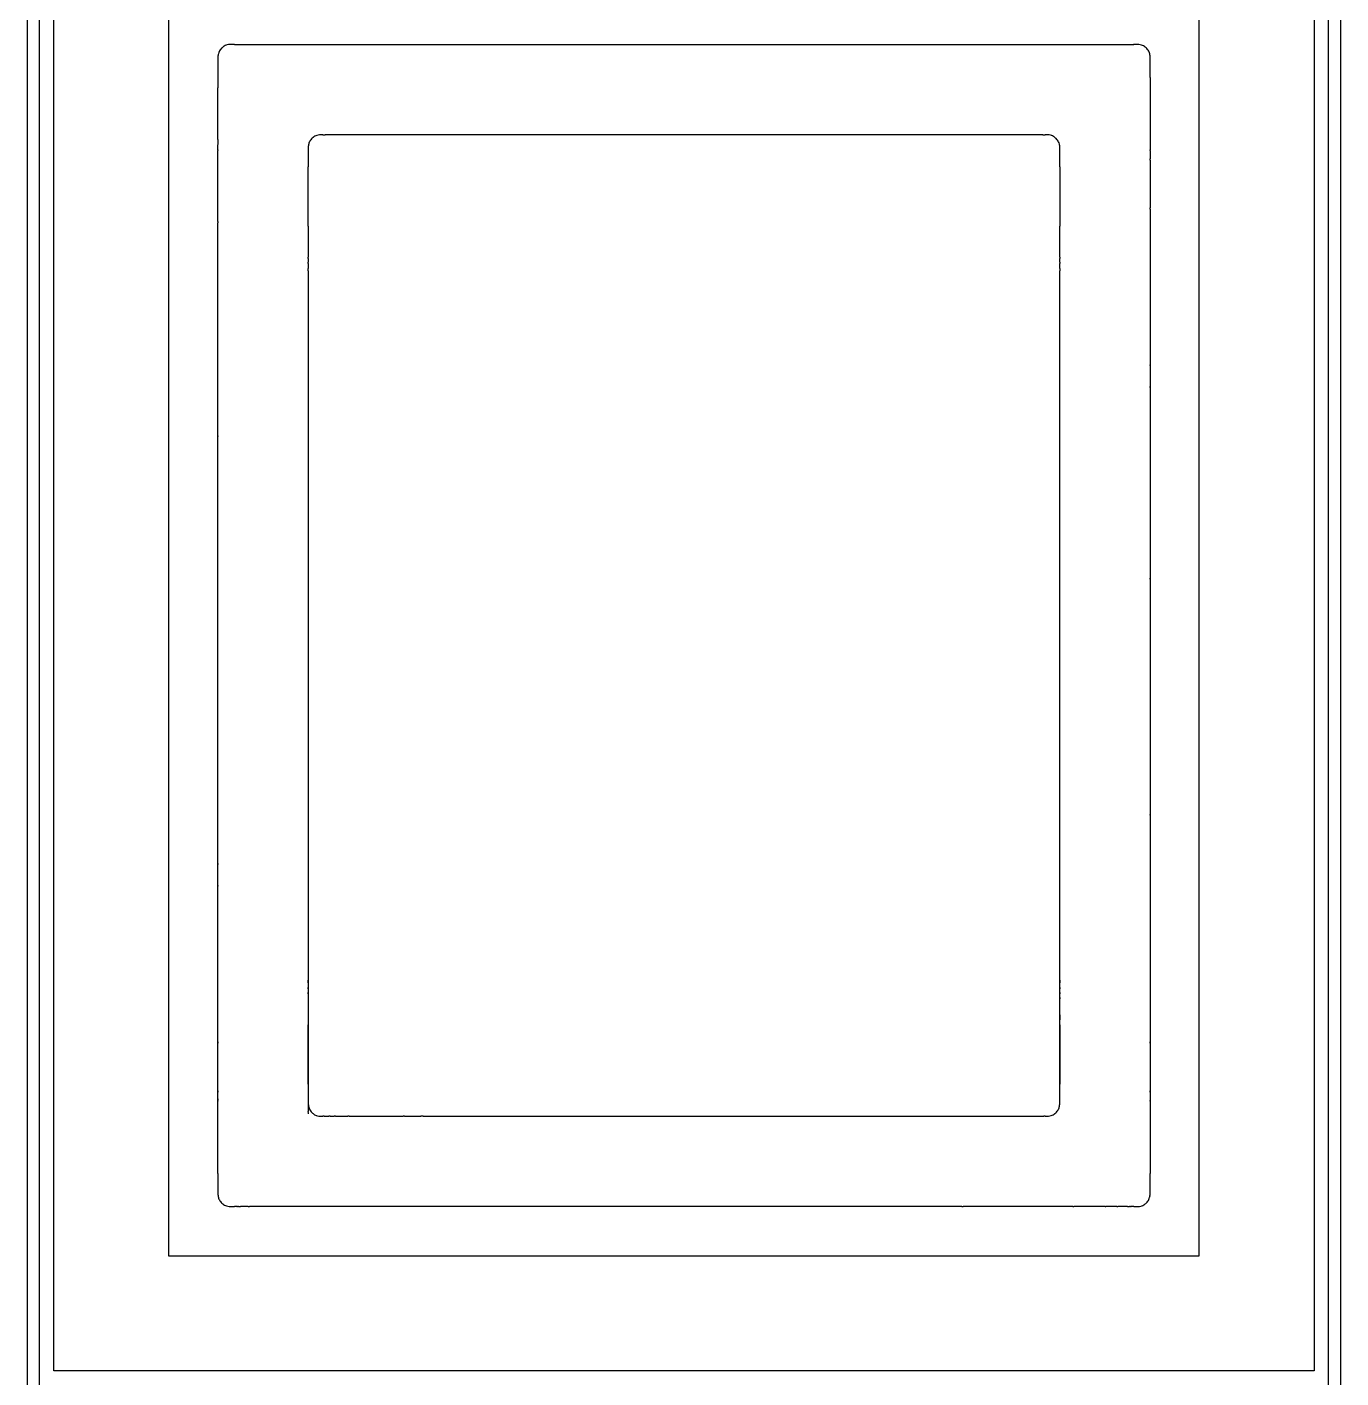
# Model space of a CAD drawing. Header units: millimetres. Extents: x 16465 to 16785, y 15262 to 16162.
# Drawn here: x 16465.1 to 16785.1, y 15528.9 to 15857.9 of the extents above; entities that cross this region are included whole.
import ezdxf

# ---------------------------------------------------------------- set-up
doc = ezdxf.new("R2010")
doc.units = ezdxf.units.MM

msp = doc.modelspace()

# ---------------------------------------------------------------- linework, layer by layer
for p, q in [((16516.6, 15853.61), (16516.85, 15853.61)), ((16516.85, 15853.61), (16517.1, 15853.61)), ((16517.1, 15853.61), (16517.59, 15853.61)), ((16517.59, 15853.61), (16518.09, 15853.61)), ((16518.09, 15853.61), (16518.58, 15853.61)), ((16518.58, 15853.61), (16524.4, 15853.61)), ((16524.4, 15853.61), (16530.22, 15853.61)), ((16530.22, 15853.61), (16536.04, 15853.61)), ((16536.04, 15853.61), (16541.85, 15853.61)), ((16541.85, 15853.61), (16553.49, 15853.61)), ((16553.49, 15853.61), (16565.12, 15853.61)), ((16565.12, 15853.61), (16685.12, 15853.61)), ((16685.12, 15853.61), (16706.91, 15853.61)), ((16706.91, 15853.61), (16728.69, 15853.61)), ((16728.69, 15853.61), (16730.18, 15853.61)), ((16730.18, 15853.61), (16731.66, 15853.61)), ((16731.66, 15853.61), (16732.16, 15853.61)), ((16732.16, 15853.61), (16732.65, 15853.61)), ((16732.65, 15853.61), (16733.15, 15853.61)), ((16733.15, 15853.61), (16733.4, 15853.61)), ((16733.4, 15853.61), (16733.64, 15853.61)), ((16538.3, 15831.61), (16538.02, 15831.61)), ((16538.58, 15831.61), (16538.3, 15831.61)), ((16538.86, 15831.61), (16538.58, 15831.61)), ((16539.42, 15831.61), (16538.86, 15831.61)), ((16539.98, 15831.61), (16539.42, 15831.61)), ((16546.26, 15831.61), (16539.98, 15831.61)), ((16552.55, 15831.61), (16546.26, 15831.61)), ((16565.13, 15831.61), (16552.55, 15831.61)), ((16685.12, 15831.61), (16565.13, 15831.61)), ((16689.17, 15831.61), (16685.12, 15831.61)), ((16693.22, 15831.61), (16689.17, 15831.61)), ((16697.28, 15831.61), (16693.22, 15831.61)), ((16699.3, 15831.61), (16697.28, 15831.61)), ((16701.33, 15831.61), (16699.3, 15831.61)), ((16703.98, 15831.61), (16701.33, 15831.61)), ((16706.64, 15831.61), (16703.98, 15831.61)), ((16707.97, 15831.61), (16706.64, 15831.61)), ((16709.29, 15831.61), (16707.97, 15831.61)), ((16710.62, 15831.61), (16709.29, 15831.61)), ((16711.95, 15831.61), (16710.62, 15831.61)), ((16712.23, 15831.61), (16711.95, 15831.61)), ((16738.62, 15830.47), (16738.62, 15829.84)), ((16738.62, 15829.84), (16738.62, 15829.21)), ((16738.62, 15829.21), (16738.63, 15827.95)), ((16511.62, 15827.64), (16511.62, 15827.8)), ((16511.62, 15827.32), (16511.62, 15827.64)), ((16511.62, 15826.7), (16511.62, 15827.32)), ((16511.62, 15826.38), (16511.62, 15826.7)), ((16511.62, 15825.44), (16511.62, 15826.07)), ((16511.62, 15824.18), (16511.62, 15825.44)), ((16738.63, 15825.44), (16738.62, 15822.92)), ((16738.63, 15827.8), (16738.63, 15827.64)), ((16738.63, 15827.64), (16738.63, 15827.32)), ((16738.63, 15827.32), (16738.63, 15826.7)), ((16738.63, 15826.7), (16738.63, 15826.07)), ((16738.63, 15826.07), (16738.63, 15825.75)), ((16511.62, 15823.86), (16511.62, 15824.18)), ((16511.62, 15822.92), (16511.62, 15823.55)), ((16511.62, 15820.4), (16511.62, 15822.92)), ((16738.62, 15822.92), (16738.62, 15822.6)), ((16738.62, 15822.29), (16738.62, 15821.66)), ((16738.62, 15821.66), (16738.62, 15821.35)), ((16511.62, 15820.09), (16511.62, 15820.25)), ((16511.62, 15819.77), (16511.62, 15820.09)), ((16511.62, 15819.14), (16511.62, 15819.77)), ((16511.62, 15817.89), (16511.62, 15819.14)), ((16738.62, 15821.03), (16738.62, 15820.4)), ((16738.62, 15820.4), (16738.62, 15819.77)), ((16738.62, 15819.77), (16738.62, 15819.62)), ((16738.62, 15819.46), (16738.62, 15819.14)), ((16738.62, 15819.14), (16738.62, 15817.89)), ((16511.62, 15815.37), (16511.62, 15817.89)), ((16511.62, 15812.85), (16511.62, 15815.37)), ((16738.62, 15817.89), (16738.62, 15815.37)), ((16738.62, 15815.37), (16738.62, 15814.11)), ((16511.62, 15811.59), (16511.62, 15812.85)), ((16738.62, 15814.11), (16738.62, 15813.79)), ((16738.62, 15813.48), (16738.62, 15812.85)), ((16738.62, 15812.85), (16738.62, 15810.33)), ((16511.62, 15810.96), (16511.62, 15811.59)), ((16511.62, 15810.65), (16511.62, 15810.96)), ((16511.62, 15810.49), (16511.62, 15810.65)), ((16511.62, 15810.02), (16511.62, 15810.18)), ((16511.62, 15809.7), (16511.62, 15810.02)), ((16511.62, 15809.08), (16511.62, 15809.7)), ((16511.62, 15807.82), (16511.62, 15809.08)), ((16533.62, 15809.33), (16533.62, 15808.73)), ((16533.62, 15808.73), (16533.62, 15808.13)), ((16716.62, 15808.73), (16716.62, 15809.33)), ((16716.62, 15808.13), (16716.62, 15808.73)), ((16738.62, 15810.33), (16738.62, 15805.3)), ((16511.62, 15805.3), (16511.62, 15807.82)), ((16511.62, 15802.78), (16511.62, 15805.3)), ((16533.62, 15808.13), (16533.62, 15806.92)), ((16533.62, 15806.62), (16533.62, 15806.32)), ((16533.62, 15806.32), (16533.62, 15805.72)), ((16533.62, 15805.72), (16533.62, 15805.12)), ((16716.63, 15806.92), (16716.62, 15808.13)), ((16716.63, 15806.32), (16716.63, 15806.62)), ((16716.63, 15805.72), (16716.63, 15806.32)), ((16716.63, 15805.12), (16716.63, 15805.72)), ((16738.62, 15805.3), (16738.62, 15800.26)), ((16511.62, 15801.52), (16511.62, 15802.78)), ((16533.62, 15804.52), (16533.62, 15802.11)), ((16533.62, 15802.11), (16533.62, 15801.8)), ((16716.62, 15802.11), (16716.63, 15804.52)), ((16716.62, 15801.8), (16716.62, 15802.11)), ((16511.62, 15800.89), (16511.62, 15801.52)), ((16511.62, 15800.58), (16511.62, 15800.89)), ((16511.62, 15800.42), (16511.62, 15800.58)), ((16511.62, 15795.23), (16511.62, 15800.26)), ((16533.62, 15801.5), (16533.62, 15800.9)), ((16533.62, 15800.9), (16533.62, 15800.6)), ((16533.62, 15800.3), (16533.62, 15799.7)), ((16533.62, 15799.7), (16533.62, 15799.09)), ((16716.62, 15800.9), (16716.62, 15801.5)), ((16716.62, 15800.6), (16716.62, 15800.9)), ((16716.62, 15799.7), (16716.62, 15800.3)), ((16716.62, 15799.09), (16716.62, 15799.7)), ((16738.62, 15800.26), (16738.62, 15792.71)), ((16533.62, 15798.49), (16533.62, 15797.29)), ((16533.62, 15797.29), (16533.62, 15794.88)), ((16716.62, 15797.29), (16716.62, 15798.49)), ((16716.62, 15794.88), (16716.62, 15797.29)), ((16511.62, 15790.2), (16511.62, 15795.23)), ((16533.62, 15794.88), (16533.62, 15793.67)), ((16533.62, 15793.67), (16533.62, 15793.37)), ((16533.62, 15793.07), (16533.62, 15792.47)), ((16533.62, 15792.47), (16533.62, 15790.06)), ((16716.62, 15793.67), (16716.62, 15794.88)), ((16716.62, 15793.37), (16716.62, 15793.67)), ((16716.62, 15792.47), (16716.62, 15793.07)), ((16716.62, 15790.06), (16716.62, 15792.47)), ((16738.62, 15792.71), (16738.62, 15785.16)), ((16511.62, 15780.13), (16511.62, 15790.2)), ((16533.62, 15791.08), (16533.62, 15785.16)), ((16533.62, 15790.06), (16533.62, 15785.24)), ((16716.62, 15785.24), (16716.62, 15790.06)), ((16511.62, 15771.13), (16511.62, 15784.13)), ((16533.62, 15785.24), (16533.62, 15780.42)), ((16533.62, 15785.16), (16533.62, 15783.68)), ((16533.62, 15783.68), (16533.62, 15783.31)), ((16533.62, 15783.13), (16533.62, 15782.94)), ((16533.62, 15782.94), (16533.62, 15782.2)), ((16533.62, 15782.2), (16533.62, 15779.24)), ((16716.62, 15780.42), (16716.62, 15785.24)), ((16738.62, 15785.16), (16738.62, 15777.61)), ((16738.62, 15784.13), (16738.62, 15777.63)), ((16511.62, 15770.06), (16511.62, 15780.13)), ((16533.62, 15780.42), (16533.62, 15773.19)), ((16533.62, 15779.24), (16533.62, 15767.41)), ((16716.62, 15775.6), (16716.62, 15780.42)), ((16716.62, 15770.78), (16716.62, 15775.6)), ((16738.62, 15777.63), (16738.62, 15776)), ((16738.62, 15777.61), (16738.62, 15773.83)), ((16738.62, 15776), (16738.62, 15775.6)), ((16533.62, 15773.19), (16533.62, 15765.97)), ((16738.62, 15775.39), (16738.62, 15775.19)), ((16738.62, 15775.19), (16738.62, 15774.38)), ((16738.62, 15774.38), (16738.62, 15771.13)), ((16738.62, 15773.83), (16738.62, 15771.95)), ((16511.62, 15764.63), (16511.62, 15771.13)), ((16511.62, 15666.08), (16511.62, 15770.06)), ((16716.62, 15761.15), (16716.62, 15770.78)), ((16738.62, 15771.95), (16738.62, 15771)), ((16738.62, 15771.13), (16738.62, 15758.13)), ((16738.62, 15771), (16738.62, 15770.53)), ((16738.62, 15770.53), (16738.62, 15770.29)), ((16738.62, 15770.06), (16738.62, 15718.07)), ((16533.62, 15767.41), (16533.62, 15743.73)), ((16533.62, 15765.97), (16533.62, 15758.74)), ((16716.63, 15743.73), (16716.63, 15767.41)), ((16511.62, 15761.38), (16511.62, 15764.63)), ((16511.62, 15759.76), (16511.62, 15761.38)), ((16511.62, 15758.94), (16511.62, 15759.76)), ((16716.62, 15751.51), (16716.62, 15761.15)), ((16511.62, 15758.54), (16511.62, 15758.94)), ((16511.62, 15758.34), (16511.62, 15758.54)), ((16511.62, 15706.14), (16511.62, 15758.13)), ((16533.62, 15758.74), (16533.62, 15755.12)), ((16738.62, 15758.13), (16738.62, 15732.14)), ((16533.62, 15755.12), (16533.62, 15753.32)), ((16533.62, 15753.32), (16533.62, 15752.41)), ((16533.62, 15752.41), (16533.62, 15751.96)), ((16533.62, 15751.96), (16533.62, 15751.74)), ((16533.62, 15751.51), (16533.62, 15704.16)), ((16716.62, 15704.16), (16716.62, 15751.51)), ((16533.62, 15743.73), (16533.62, 15737.81)), ((16716.63, 15731.89), (16716.63, 15743.73)), ((16533.62, 15737.81), (16533.62, 15736.33)), ((16533.62, 15736.33), (16533.62, 15735.96)), ((16533.62, 15735.78), (16533.62, 15735.59)), ((16533.62, 15735.59), (16533.62, 15734.85)), ((16533.62, 15734.85), (16533.62, 15731.89)), ((16533.62, 15731.89), (16533.62, 15720.06)), ((16716.63, 15725.98), (16716.63, 15731.89)), ((16738.62, 15732.14), (16738.62, 15725.64)), ((16716.63, 15723.02), (16716.63, 15725.98)), ((16716.63, 15721.54), (16716.63, 15723.02)), ((16738.62, 15725.64), (16738.62, 15724.02)), ((16738.62, 15724.02), (16738.62, 15723.61)), ((16738.62, 15723.41), (16738.62, 15723.2)), ((16738.62, 15723.2), (16738.62, 15722.39)), ((16533.62, 15720.06), (16533.62, 15672.71)), ((16716.62, 15696.38), (16716.62, 15720.06)), ((16716.63, 15720.8), (16716.63, 15721.54)), ((16716.63, 15720.43), (16716.63, 15720.8)), ((16716.63, 15720.24), (16716.63, 15720.43)), ((16738.62, 15722.39), (16738.62, 15719.14)), ((16738.62, 15719.14), (16738.62, 15706.14)), ((16738.62, 15718.07), (16738.63, 15666.08)), ((16511.62, 15654.16), (16511.62, 15706.14)), ((16533.62, 15704.16), (16533.62, 15656.81)), ((16716.62, 15692.32), (16716.62, 15704.16)), ((16738.62, 15706.14), (16738.62, 15654.16)), ((16716.62, 15672.71), (16716.62, 15696.38)), ((16716.62, 15689.36), (16716.62, 15692.32)), ((16716.62, 15688.62), (16716.62, 15689.36)), ((16716.62, 15688.44), (16716.62, 15688.62)), ((16716.62, 15687.88), (16716.62, 15688.25)), ((16716.62, 15686.4), (16716.62, 15687.88)), ((16716.62, 15680.48), (16716.62, 15686.4)), ((16716.62, 15656.81), (16716.62, 15680.48)), ((16533.62, 15672.71), (16533.62, 15663.07)), ((16716.62, 15658.25), (16716.62, 15672.71)), ((16511.62, 15653.09), (16511.62, 15666.08)), ((16738.63, 15665.88), (16738.63, 15665.68)), ((16738.63, 15665.68), (16738.63, 15665.27)), ((16738.63, 15665.27), (16738.63, 15664.46)), ((16738.63, 15664.46), (16738.63, 15662.83)), ((16533.62, 15663.07), (16533.62, 15653.43)), ((16738.63, 15662.83), (16738.63, 15659.59)), ((16716.62, 15651.02), (16716.62, 15658.25)), ((16738.63, 15659.59), (16738.63, 15653.09)), ((16511.62, 15653.68), (16511.62, 15653.92)), ((16533.62, 15656.62), (16533.62, 15656.44)), ((16533.62, 15656.44), (16533.62, 15656.07)), ((16533.62, 15656.07), (16533.62, 15655.33)), ((16533.62, 15655.33), (16533.62, 15653.85)), ((16533.62, 15653.85), (16533.62, 15650.89)), ((16716.62, 15644.97), (16716.62, 15656.81)), ((16738.62, 15654.16), (16738.62, 15644.09)), ((16511.62, 15653.21), (16511.62, 15653.68)), ((16511.62, 15652.27), (16511.62, 15653.21)), ((16511.62, 15649.84), (16511.62, 15653.09)), ((16511.62, 15650.38), (16511.62, 15652.27)), ((16533.62, 15653.43), (16533.62, 15648.61)), ((16533.62, 15650.89), (16533.62, 15644.97)), ((16716.62, 15643.79), (16716.62, 15651.02)), ((16738.63, 15653.09), (16738.63, 15640.09)), ((16511.62, 15646.61), (16511.62, 15650.38)), ((16511.62, 15649.03), (16511.62, 15649.84)), ((16511.62, 15648.82), (16511.62, 15649.03)), ((16511.62, 15648.21), (16511.62, 15648.62)), ((16511.62, 15646.59), (16511.62, 15648.21)), ((16533.62, 15648.61), (16533.62, 15643.79)), ((16511.62, 15639.05), (16511.62, 15646.61)), ((16511.62, 15640.09), (16511.62, 15646.59)), ((16533.62, 15644.97), (16533.62, 15633.13)), ((16716.62, 15642.01), (16716.62, 15644.97)), ((16738.62, 15644.09), (16738.62, 15634.02)), ((16533.62, 15643.79), (16533.62, 15638.98)), ((16716.62, 15638.98), (16716.62, 15643.79)), ((16716.62, 15641.27), (16716.62, 15642.01)), ((16716.62, 15641.09), (16716.62, 15641.27)), ((16716.62, 15640.53), (16716.62, 15640.9)), ((16511.62, 15614.1), (16511.62, 15640.09)), ((16511.62, 15631.5), (16511.62, 15639.05)), ((16533.62, 15638.98), (16533.62, 15634.16)), ((16716.62, 15639.05), (16716.62, 15640.53)), ((16716.62, 15633.13), (16716.62, 15639.05)), ((16716.62, 15634.16), (16716.62, 15638.98)), ((16738.63, 15640.09), (16738.63, 15614.1)), ((16533.62, 15634.16), (16533.62, 15631.75)), ((16716.62, 15631.75), (16716.62, 15634.16)), ((16511.62, 15623.95), (16511.62, 15631.5)), ((16533.62, 15633.13), (16533.62, 15609.46)), ((16533.62, 15631.75), (16533.62, 15631.15)), ((16533.62, 15630.84), (16533.62, 15630.54)), ((16716.62, 15609.46), (16716.62, 15633.13)), ((16716.62, 15631.15), (16716.62, 15631.75)), ((16716.62, 15630.54), (16716.62, 15630.84)), ((16738.62, 15634.02), (16738.62, 15628.99)), ((16533.62, 15630.54), (16533.62, 15629.34)), ((16533.62, 15629.34), (16533.62, 15626.93)), ((16716.62, 15629.34), (16716.62, 15630.54)), ((16716.62, 15626.93), (16716.62, 15629.34)), ((16738.62, 15628.99), (16738.62, 15623.95)), ((16533.62, 15626.93), (16533.62, 15625.72)), ((16533.62, 15625.12), (16533.62, 15624.52)), ((16533.62, 15624.52), (16533.62, 15623.92)), ((16716.62, 15625.72), (16716.62, 15626.93)), ((16716.62, 15624.52), (16716.62, 15625.12)), ((16716.62, 15623.92), (16716.62, 15624.52)), ((16511.62, 15618.92), (16511.62, 15623.95)), ((16533.62, 15623.62), (16533.62, 15623.32)), ((16533.62, 15623.32), (16533.62, 15622.71)), ((16533.62, 15622.41), (16533.62, 15622.11)), ((16533.62, 15622.11), (16533.62, 15619.7)), ((16716.62, 15623.32), (16716.62, 15623.62)), ((16716.62, 15622.71), (16716.62, 15623.32)), ((16716.62, 15622.11), (16716.62, 15622.41)), ((16716.62, 15621.51), (16716.62, 15622.11)), ((16716.63, 15620.91), (16716.63, 15621.21)), ((16716.63, 15619.7), (16716.63, 15620.91)), ((16738.62, 15623.95), (16738.62, 15618.92)), ((16511.62, 15613.88), (16511.62, 15618.92)), ((16533.62, 15619.1), (16533.62, 15618.5)), ((16533.62, 15618.5), (16533.62, 15617.89)), ((16533.62, 15617.89), (16533.62, 15617.59)), ((16716.63, 15618.5), (16716.63, 15619.7)), ((16716.63, 15617.89), (16716.63, 15618.5)), ((16716.63, 15617.59), (16716.63, 15617.89)), ((16738.62, 15618.92), (16738.62, 15613.88)), ((16533.62, 15617.29), (16533.62, 15616.09)), ((16533.62, 15616.09), (16533.62, 15615.49)), ((16533.62, 15615.49), (16533.62, 15614.88)), ((16716.62, 15617.29), (16716.63, 15617.59)), ((16511.62, 15601.1), (16511.62, 15614.1)), ((16511.62, 15611.37), (16511.62, 15613.88)), ((16511.62, 15610.74), (16511.62, 15611.37)), ((16738.62, 15613.88), (16738.62, 15611.37)), ((16738.62, 15611.37), (16738.62, 15610.74)), ((16738.63, 15614.1), (16738.63, 15601.1)), ((16511.62, 15610.11), (16511.62, 15610.42)), ((16511.62, 15608.85), (16511.62, 15610.11)), ((16511.62, 15606.33), (16511.62, 15608.85)), ((16533.62, 15609.46), (16533.62, 15597.62)), ((16716.62, 15597.62), (16716.62, 15609.46)), ((16738.62, 15610.42), (16738.62, 15610.11)), ((16738.62, 15610.11), (16738.62, 15608.85)), ((16738.62, 15608.85), (16738.62, 15606.33)), ((16511.62, 15605.07), (16511.62, 15606.33)), ((16511.62, 15604.76), (16511.62, 15605.07)), ((16511.62, 15604.44), (16511.62, 15604.6)), ((16738.62, 15606.33), (16738.62, 15605.07)), ((16738.62, 15605.07), (16738.62, 15604.76)), ((16738.62, 15604.6), (16738.62, 15604.44)), ((16511.62, 15603.81), (16511.62, 15604.44)), ((16511.62, 15603.18), (16511.62, 15603.81)), ((16511.62, 15602.56), (16511.62, 15602.87)), ((16511.62, 15601.93), (16511.62, 15602.56)), ((16511.62, 15601.3), (16511.62, 15601.61)), ((16511.62, 15598.78), (16511.62, 15601.3)), ((16738.62, 15604.44), (16738.62, 15603.81)), ((16738.62, 15603.81), (16738.62, 15603.18)), ((16738.62, 15602.87), (16738.62, 15602.56)), ((16738.62, 15602.56), (16738.62, 15601.93)), ((16738.62, 15601.61), (16738.62, 15601.3)), ((16738.62, 15601.3), (16738.63, 15598.78)), ((16511.62, 15597.85), (16511.62, 15601.1)), ((16511.62, 15598.15), (16511.62, 15598.47)), ((16511.62, 15597.52), (16511.62, 15598.15)), ((16738.63, 15601.1), (16738.63, 15597.85)), ((16738.63, 15598.47), (16738.63, 15598.15)), ((16738.63, 15598.15), (16738.63, 15597.52)), ((16511.62, 15597.04), (16511.62, 15597.85)), ((16511.62, 15596.89), (16511.62, 15597.52)), ((16511.62, 15596.83), (16511.62, 15597.04)), ((16511.62, 15596.58), (16511.62, 15596.89)), ((16511.62, 15596.23), (16511.62, 15596.63)), ((16511.62, 15596.42), (16511.62, 15596.58)), ((16511.62, 15595), (16511.62, 15596.26)), ((16511.62, 15594.6), (16511.62, 15596.23)), ((16511.62, 15594.37), (16511.62, 15595)), ((16511.62, 15588.1), (16511.62, 15594.6)), ((16533.62, 15597.62), (16533.62, 15594.66)), ((16533.62, 15594.66), (16533.62, 15593.92)), ((16738.63, 15596.26), (16738.62, 15595)), ((16738.62, 15595), (16738.62, 15594.37)), ((16738.63, 15597.85), (16738.63, 15597.04)), ((16738.63, 15597.52), (16738.63, 15596.89)), ((16738.63, 15597.04), (16738.63, 15596.83)), ((16738.63, 15596.89), (16738.63, 15596.58)), ((16738.63, 15596.63), (16738.63, 15596.23)), ((16738.63, 15596.58), (16738.63, 15596.42)), ((16738.63, 15596.23), (16738.63, 15594.6)), ((16738.63, 15594.6), (16738.63, 15588.1)), ((16511.62, 15593.75), (16511.62, 15594.37)), ((16533.62, 15593.92), (16533.62, 15593.74)), ((16533.62, 15593.55), (16533.62, 15593.18)), ((16537.46, 15592.61), (16537.74, 15592.61)), ((16537.74, 15592.61), (16538.02, 15592.61)), ((16538.02, 15592.61), (16538.3, 15592.61)), ((16538.3, 15592.61), (16538.63, 15592.61)), ((16538.96, 15592.61), (16539.63, 15592.61)), ((16539.63, 15592.61), (16539.96, 15592.61)), ((16540.29, 15592.61), (16540.96, 15592.61)), ((16540.96, 15592.61), (16542.28, 15592.61)), ((16542.28, 15592.61), (16542.95, 15592.61)), ((16542.95, 15592.61), (16543.28, 15592.61)), ((16543.61, 15592.61), (16546.26, 15592.61)), ((16546.26, 15592.61), (16546.93, 15592.61)), ((16546.93, 15592.61), (16547.09, 15592.61)), ((16547.26, 15592.61), (16547.59, 15592.61)), ((16547.59, 15592.61), (16548.92, 15592.61)), ((16548.92, 15592.61), (16549.43, 15592.61)), ((16549.93, 15592.61), (16550.95, 15592.61)), ((16550.95, 15592.61), (16552.97, 15592.61)), ((16552.97, 15592.61), (16555, 15592.61)), ((16555, 15592.61), (16556.01, 15592.61)), ((16556.01, 15592.61), (16556.52, 15592.61)), ((16556.52, 15592.61), (16556.77, 15592.61)), ((16557.02, 15592.61), (16561.07, 15592.61)), ((16561.58, 15592.61), (16562.09, 15592.61)), ((16562.09, 15592.61), (16563.1, 15592.61)), ((16563.1, 15592.61), (16565.13, 15592.61)), ((16565.13, 15592.61), (16685.12, 15592.61)), ((16685.12, 15592.61), (16697.7, 15592.61)), ((16697.7, 15592.61), (16710.27, 15592.61)), ((16710.27, 15592.61), (16710.83, 15592.61)), ((16710.83, 15592.61), (16711.39, 15592.61)), ((16711.39, 15592.61), (16711.67, 15592.61)), ((16711.67, 15592.61), (16711.95, 15592.61)), ((16711.95, 15592.61), (16712.23, 15592.61)), ((16712.51, 15592.61), (16712.79, 15592.61)), ((16738.62, 15594.37), (16738.62, 15593.75)), ((16516.23, 15570.61), (16516.11, 15570.61)), ((16516.6, 15570.61), (16516.36, 15570.61)), ((16517.59, 15570.61), (16517.1, 15570.61)), ((16518.09, 15570.61), (16517.59, 15570.61)), ((16518.58, 15570.61), (16518.09, 15570.61)), ((16518.96, 15570.61), (16518.58, 15570.61)), ((16520.07, 15570.61), (16519.33, 15570.61)), ((16520.81, 15570.61), (16520.07, 15570.61)), ((16521, 15570.61), (16520.81, 15570.61)), ((16521.56, 15570.61), (16521.18, 15570.61)), ((16543.34, 15570.61), (16521.56, 15570.61)), ((16565.12, 15570.61), (16543.34, 15570.61)), ((16685.12, 15570.61), (16565.12, 15570.61)), ((16690.94, 15570.61), (16685.12, 15570.61)), ((16692.4, 15570.61), (16690.94, 15570.61)), ((16692.76, 15570.61), (16692.4, 15570.61)), ((16693.85, 15570.61), (16693.12, 15570.61)), ((16696.76, 15570.61), (16693.85, 15570.61)), ((16699.67, 15570.61), (16696.76, 15570.61)), ((16700.39, 15570.61), (16699.67, 15570.61)), ((16701.12, 15570.61), (16700.76, 15570.61)), ((16702.58, 15570.61), (16701.12, 15570.61)), ((16708.39, 15570.61), (16702.58, 15570.61)), ((16711.3, 15570.61), (16708.39, 15570.61)), ((16712.03, 15570.61), (16711.3, 15570.61)), ((16712.76, 15570.61), (16712.39, 15570.61)), ((16714.21, 15570.61), (16712.76, 15570.61)), ((16717.12, 15570.61), (16714.21, 15570.61)), ((16718.57, 15570.61), (16717.12, 15570.61)), ((16719.3, 15570.61), (16718.57, 15570.61)), ((16719.66, 15570.61), (16719.3, 15570.61)), ((16719.85, 15570.61), (16719.66, 15570.61)), ((16722.94, 15570.61), (16721.48, 15570.61)), ((16725.85, 15570.61), (16722.94, 15570.61)), ((16727.3, 15570.61), (16725.85, 15570.61)), ((16727.66, 15570.61), (16727.3, 15570.61)), ((16728.03, 15570.61), (16727.85, 15570.61)), ((16728.75, 15570.61), (16728.03, 15570.61)), ((16730.21, 15570.61), (16728.75, 15570.61)), ((16730.57, 15570.61), (16730.21, 15570.61)), ((16730.94, 15570.61), (16730.75, 15570.61)), ((16731.66, 15570.61), (16730.94, 15570.61)), ((16732.16, 15570.61), (16731.66, 15570.61)), ((16732.65, 15570.61), (16732.16, 15570.61)), ((16733.15, 15570.61), (16732.65, 15570.61)), ((16733.89, 15570.61), (16733.64, 15570.61)), ((16734.14, 15570.61), (16734.01, 15570.61))]:
    msp.add_line(p, q)
msp.add_lwpolyline([(16779.12, 16162.11), (16471.12, 16162.11, 0.414219), (16465.12, 16156.11), (16465.12, 15268.11, 0.414219), (16471.12, 15262.11), (16779.12, 15262.11, 0.414219), (16785.12, 15268.11), (16785.12, 16156.11, 0.414223), (16779.12, 16162.11)], format="xyb")
for points in [[(16468.12, 16043.11), (16468.12, 15381.11)], [(16782.12, 15381.11), (16782.12, 16043.11)], [(16778.62, 15893.61), (16778.62, 15530.61), (16685.12, 15530.61), (16565.12, 15530.61), (16471.62, 15530.61), (16471.62, 15893.61), (16565.12, 15893.61), (16685.12, 15893.61), (16778.62, 15893.61)], [(16685.12, 15865.61), (16565.12, 15865.61), (16499.62, 15865.61), (16499.62, 15558.61), (16565.12, 15558.61), (16685.12, 15558.61), (16750.62, 15558.61), (16750.62, 15865.61), (16685.12, 15865.61)]]:
    msp.add_lwpolyline(points)
for centre, radius, start, end in [((16514.71, 15850.59), 3.09, 165.6164, 174.0868), ((16514.63, 15850.61), 3, 145.1677, 165.461), ((16514.64, 15850.59), 3.02, 127.8052, 145.1122), ((16514.63, 15850.6), 3.01, 110.3232, 127.6993), ((16514.61, 15850.66), 2.95, 98.6281, 110.4392), ((16514.68, 15850.26), 3.35, 96.0761, 98.6756), ((16514.63, 15850.4), 3.21, 92.8809, 95.5922), ((16514.67, 15848.88), 4.73, 90.5528, 92.394), ((16515.12, 15742.05), 111.56, 89.7457, 90.2543), ((16516.11, 16188.15), 334.54, 269.9152, 270.0848), ((16734.14, 16188.15), 334.54, 269.9152, 270.0848), ((16735.13, 15686.23), 167.38, 89.8305, 90.1695), ((16735.58, 15848.88), 4.73, 87.6059, 89.4473), ((16735.61, 15850.33), 3.27, 84.4328, 87.094), ((16735.6, 15850.49), 3.12, 72.7652, 83.9369), ((16735.62, 15850.6), 3.01, 52.3234, 72.5486), ((16735.62, 15850.61), 3, 31.9411, 52.2455), ((16735.62, 15850.61), 3.01, 14.5373, 31.9245), ((16735.55, 15850.59), 3.08, 8.7737, 14.4245), ((16917.11, 15846.5), 405.51, 179.4193, 180.1306), ((16517.53, 15850.54), 5.91, 177.8816, 179.3555), ((16513.98, 15850.66), 2.36, 173.8183, 177.5112), ((16735.67, 15850.61), 2.96, 5.7824, 8.7403), ((16736.27, 15850.66), 2.36, 2.4888, 6.1817), ((16732.72, 15850.53), 5.9, 0.7377, 2.2115), ((16484.16, 15846.93), 254.49, 359.6944, 0.8279), ((17592.78, 15848.3), 1081.18, 180.14449, 180.27787), ((19982.31, 15828.27), 3243.71, 179.69435, 179.78327), ((14889.78, 15835.03), 1621.85, 0.1945, 0.28342), ((10739.25, 15835.65), 5772.37, 359.948649, 0.048573), ((21928.56, 15835.51), 5189.94, 179.94442, 180.05558), ((16536.63, 15828.59), 3.02, 107.4931, 127.6819), ((16536.64, 15828.54), 3.07, 95.931, 107.2764), ((16536.63, 15828.4), 3.21, 92.8809, 95.5922), ((16536.67, 15826.88), 4.73, 90.5528, 92.394), ((16536.9, 15725.04), 106.57, 89.8498, 90.1502), ((16537.46, 15938.18), 106.57, 269.8498, 270.1502), ((16538.02, 15671.69), 159.92, 89.9999, 90.1001), ((16712.33, 15792.8), 38.8, 89.7436, 90.1564), ((16712.79, 15920.31), 88.7, 269.8195, 270.1805), ((16713.34, 15742.9), 88.7, 89.8195, 90.1805), ((16713.58, 15826.88), 4.73, 87.6059, 89.4473), ((16713.61, 15828.4), 3.21, 84.4076, 87.1192), ((16713.57, 15828.26), 3.35, 81.3243, 83.9241), ((16713.64, 15828.66), 2.95, 69.5608, 81.3719), ((17323.56, 15830), 811.94, 179.96663, 180.05556), ((16106.16, 15829.05), 405.46, 359.8444, 0.0223), ((16776.17, 15825.09), 242.57, 179.1697, 180.3076), ((16539.53, 15828.53), 5.91, 177.7898, 179.2634), ((16535.98, 15828.66), 2.36, 173.8183, 177.5112), ((16536.58, 15828.61), 2.96, 171.2598, 174.2175), ((16536.7, 15828.59), 3.08, 165.5756, 171.2262), ((16536.63, 15828.61), 3.01, 148.0754, 165.4627), ((16536.63, 15828.61), 3, 127.7546, 148.0588), ((16713.61, 15828.59), 3.02, 52.3521, 69.6404), ((16713.61, 15828.59), 3.02, 34.9011, 52.1815), ((16713.61, 15828.6), 3.02, 14.5781, 34.769), ((16713.54, 15828.59), 3.09, 5.913, 14.3837), ((16714.27, 15828.66), 2.36, 2.4888, 6.1817), ((16710.72, 15828.53), 5.91, 0.7365, 2.2104), ((16474.02, 15825.09), 242.63, 359.6923, 0.8302), ((19789.73, 15822.77), 3278.11, 179.90941, 179.91216), ((15776.63, 15825.08), 734.99, 0.0768, 0.10133), ((15029.64, 15825.22), 1708.99, 0.08628, 0.09155), ((16352.97, 15825.89), 385.66, 359.9322, 359.979), ((15776.63, 15822.57), 734.99, 0.07662, 0.10114), ((12571.05, 15803.51), 3962.61, 0.22353, 0.2932), ((19683.9, 15807.85), 2967.3, 179.69222, 179.78527), ((16789.3, 15822.37), 50.67, 179.7333, 180.089), ((14802.65, 15817.66), 1708.98, 0.08665, 0.09192), ((11780.83, 15814.03), 4752.8, 359.94335, 0.05955), ((21468.64, 15814.15), 4752.02, 179.9419, 180.0581), ((16789.32, 15821.11), 50.69, 179.7331, 180.0888), ((16751.3, 15819.5), 12.68, 179.4667, 180.1779), ((14354.56, 15809.94), 2384.07, 0.08507, 0.09263), ((16524.28, 15810.39), 12.66, 179.5548, 180.2666), ((19787.19, 15805.17), 3275.57, 179.90971, 179.91246), ((54177.12, 15776.27), 37643.51, 179.953348, 179.953806), ((16324.51, 15806.46), 392.12, 0.0244, 0.0684), ((21725.82, 15806.92), 5192.2, 180.01989, 180.02653), ((-58555, 15835.32), 75271.63, 359.9765546, 359.977013), ((16498.98, 15800.32), 12.65, 359.7328, 0.4451), ((15299.41, 15799.65), 1234.21, 0.08586, 0.09984), ((13395.4, 15795.37), 3138.22, 0.09006, 0.09556), ((14673.94, 15797.28), 1859.69, 0.03722, 0.05578), ((16763.07, 15801.58), 46.44, 179.7214, 180.0929), ((16763.09, 15800.37), 46.46, 179.7212, 180.0928), ((16902.33, 15798.64), 185.7, 179.8607, 180.0465), ((16580.07, 15793.15), 46.44, 179.7212, 180.0927), ((15482.41, 15791.22), 1234.21, 0.08586, 0.09984), ((22309.06, 15798.47), 5775.46, 180.150372, 180.152205), ((16717.55, 15775.55), 21.07, 359.5864, 0.138), ((16710.15, 15770.15), 28.47, 359.8217, 0.2968), ((17781.15, 15759.76), 1269.53, 180.06424, 180.07341), ((16559.74, 15751.59), 26.11, 179.6903, 180.1858), ((18736.71, 15741.68), 2203.09, 180.14868, 180.15349), ((16717.5, 15723.56), 21.12, 359.5866, 0.1375), ((16123.49, 15720.93), 593.14, 359.91552, 359.93339), ((10111.73, 15670.88), 6604.92, 0.150696, 0.1523), ((16425.16, 15665.61), 313.46, 0.0503, 0.0874), ((16540.09, 15654.07), 28.47, 179.822, 180.2966), ((17783.2, 15655.07), 1249.58, 179.92017, 179.92865), ((16532.73, 15648.67), 21.1, 179.5867, 180.1379), ((10111.73, 15623.57), 6604.92, 0.150386, 0.15199), ((31584.87, 15655.44), 15051.27, 180.092501, 180.093647), ((16670.25, 15631.07), 46.37, 359.7211, 0.0931), ((16352.72, 15625.57), 180.9, 359.8581, 0.0488), ((16902.21, 15625.57), 185.59, 179.9535, 180.1394), ((16487.25, 15623.84), 46.37, 359.7211, 0.0931), ((16487.25, 15622.64), 46.37, 359.7211, 0.0931), ((31767.92, 15648.22), 15051.32, 180.092501, 180.093647), ((31767.87, 15646.96), 15051.27, 180.092311, 180.093457), ((31767.87, 15645.76), 15051.27, 180.092311, 180.093457), ((21911.26, 15617.22), 5377.63, 179.97358, 179.98), ((31597.07, 15629.64), 15063.45, 180.045831, 180.046977), ((11781.31, 15609.94), 4752.32, 359.94335, 0.05955), ((17460.2, 15616.54), 743.57, 179.94198, 180.0348), ((16532.62, 15615.94), 184, 359.8598, 0.0473), ((-133918.13, 15737.43), 150634.8, 359.9533861, 359.9536153), ((21468.7, 15610.06), 4752.08, 179.9419, 180.0581), ((21756.57, 15618.73), 5244.96, 180.08731, 180.09075), ((16688.13, 15610.66), 50.5, 359.7326, 0.0897), ((16498.97, 15604.72), 12.66, 359.4659, 0.1777), ((12570.14, 15620.91), 3963.51, 359.70396, 359.77363), ((19676.61, 15616.33), 2960.01, 180.21462, 180.30789), ((20019.27, 15614.85), 3280.66, 180.17618, 180.17893), ((16461.13, 15603.11), 50.5, 359.7326, 0.0897), ((16461.02, 15601.85), 50.6, 359.7329, 0.0895), ((26565.28, 15618.31), 9826.67, 180.088183, 180.090016), ((21983.57, 15609.9), 5244.96, 180.08713, 180.09057), ((22131.23, 15594.27), 5619.61, 179.95397, 179.95718), ((16776.24, 15599.12), 242.64, 179.6923, 180.8302), ((16468.99, 15599.15), 247.66, 359.1813, 0.2961), ((16289.06, 15598.27), 449.57, 0.0244, 0.0645), ((16532.72, 15596.68), 21.1, 179.5864, 180.1376), ((23062.71, 15606.51), 6551.09, 180.08823, 180.089605), ((16539.53, 15595.68), 5.91, 180.7366, 182.2102), ((16536, 15595.56), 2.37, 182.5718, 186.254), ((16536.7, 15595.62), 3.08, 185.8868, 194.3712), ((16536.63, 15595.61), 3, 194.5228, 214.8245), ((16713.62, 15595.61), 3, 328.0691, 345.4691), ((16713.72, 15595.59), 2.9, 345.4177, 351.4211), ((16713.7, 15595.6), 2.92, 351.2038, 354.1801), ((16713.66, 15595.6), 2.96, 354.2051, 357.1522), ((16710.72, 15595.68), 5.91, 357.7898, 359.2634), ((16759.73, 15596.68), 21.1, 179.5867, 180.1379), ((11825.31, 15603.97), 4913.32, 359.91017, 359.912), ((11322.25, 15588.71), 5189.37, 359.94442, 0.05558), ((9928.73, 15576.22), 6604.92, 0.150386, 0.15199), ((16536.64, 15595.62), 3.02, 214.8793, 232.2031), ((16536.64, 15595.63), 3.03, 232.3418, 249.5969), ((16536.62, 15595.61), 3, 249.7041, 261.318), ((16536.68, 15595.96), 3.35, 261.324, 263.9235), ((16536.64, 15595.88), 3.27, 264.4328, 267.0948), ((16536.67, 15597.33), 4.73, 267.6058, 269.4473), ((16536.9, 15681.31), 88.7, 269.8195, 270.1805), ((16537.32, 15560.59), 32.01, 89.7498, 90.2502), ((16538.96, 15479.91), 112.7, 89.9999, 90.1686), ((16540.29, 15479.67), 112.94, 90, 90.1684), ((16543.36, 15479.67), 112.94, 89.8737, 90.0421), ((16547.26, 15620.82), 28.22, 269.6627, 269.9998), ((16549.93, 15855.36), 262.76, 269.8896, 270), ((16557.03, 15453.98), 138.63, 90.0028, 90.1075), ((16561.45, 15329.98), 262.63, 89.9724, 90.0828), ((16712.37, 15645.96), 53.35, 269.8499, 270.1501), ((16712.93, 15539.26), 53.35, 89.8499, 90.1501), ((16713.34, 15699.18), 106.57, 269.8498, 270.1502), ((16713.58, 15597.34), 4.73, 270.5528, 272.394), ((16713.61, 15595.82), 3.21, 272.8806, 275.5919), ((16713.61, 15595.66), 3.05, 275.9349, 287.363), ((16713.62, 15595.62), 3.01, 287.4515, 307.6765), ((16713.62, 15595.61), 3.01, 307.7641, 328.0494), ((21928.88, 15588.59), 5190.25, 179.94303, 180.05419), ((13275.81, 15595.91), 3235.84, 359.69427, 359.78343), ((19982.31, 15595.95), 3243.71, 180.21673, 180.30565), ((16766.05, 15577.29), 254.45, 179.6943, 180.828), ((16484.24, 15577.28), 254.41, 359.1719, 0.3057), ((16517.53, 15573.68), 5.91, 180.7366, 182.2102), ((16514, 15573.56), 2.37, 182.481, 186.1618), ((16515.51, 15573.72), 3.89, 186.1657, 188.4036), ((16514.7, 15573.62), 3.08, 188.7736, 194.4246), ((16514.63, 15573.61), 3, 194.531, 211.931), ((16514.63, 15573.61), 3, 211.9424, 232.2441), ((16735.61, 15573.62), 3.02, 307.8174, 325.1001), ((16735.62, 15573.61), 3, 325.1756, 345.4772), ((16735.55, 15573.62), 3.08, 345.6295, 354.1125), ((16735.66, 15573.61), 2.96, 354.1125, 357.0617), ((16732.72, 15573.68), 5.91, 357.7898, 359.2634), ((16514.63, 15573.62), 3.01, 232.3235, 252.5485), ((16514.64, 15573.66), 3.05, 252.637, 264.0651), ((16514.63, 15573.82), 3.21, 264.4081, 267.1195), ((16514.67, 15575.33), 4.73, 267.6058, 269.4473), ((16515.12, 15737.99), 167.38, 269.8305, 270.1695), ((16516.11, 15319.53), 251.07, 90, 90.113), ((16516.32, 15578.22), 7.61, 269.3084, 270.2398), ((16516.85, 15737.88), 167.27, 269.9152, 270.0848), ((16519.33, 15711.91), 141.3, 269.8493, 269.9998), ((16521.18, 15535.36), 35.25, 90.0002, 90.3018), ((16693.12, 15706.14), 135.53, 269.8461, 269.9999), ((16700.46, 15554.17), 16.43, 89.6061, 90.2402), ((16700.49, 15435.86), 134.75, 89.8844, 89.9617), ((16712.13, 15510.1), 60.51, 89.751, 90.0952), ((16719.85, 15638.18), 67.57, 270, 270.154), ((16720.8, 15280.39), 290.22, 89.866, 90.1532), ((16727.66, 15604.59), 33.98, 270, 270.3071), ((16730.57, 15604.59), 33.98, 270.0003, 270.3074), ((16733.4, 15737.88), 167.27, 269.9152, 270.0848), ((16733.83, 15602.25), 31.64, 270.1138, 270.338), ((16734.14, 15319.53), 251.07, 89.887, 90), ((16735.13, 15682.17), 111.56, 269.7457, 270.2543), ((16735.58, 15575.34), 4.73, 270.5528, 272.394), ((16735.61, 15573.82), 3.21, 272.8806, 275.5919), ((16735.57, 15573.96), 3.35, 276.0765, 278.6758), ((16735.63, 15573.61), 3, 278.6821, 290.2959), ((16735.61, 15573.63), 3.02, 290.3916, 307.6697)]:
    msp.add_arc(centre, radius, start, end)

doc.saveas('drawing.dxf')
